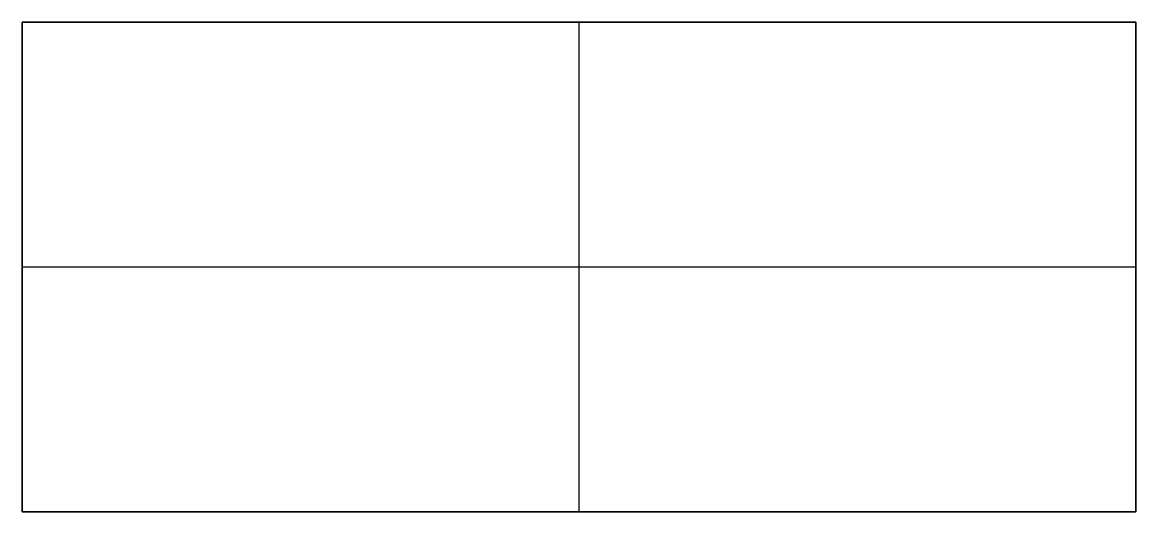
# Model space of a CAD drawing. Extents: x 0 to 50, y -22 to 0.
import ezdxf

# ---------------------------------------------------------------- set-up
doc = ezdxf.new("R2010")
doc.units = 0
doc.layers.get('0').update_dxf_attribs({"linetype": 'CONTINUOUS'})

msp = doc.modelspace()

# ---------------------------------------------------------------- linework, layer by layer
at = {"linetype": 'CONTINUOUS'}
for p, q in [((0, -22), (0, 0)), ((0, 0), (50, 0)), ((50, 0), (0, 0)), ((0, 0), (0, -22)), ((0, 0), (50, 0)), ((0, -22), (0, 0)), ((50, 0), (0, 0)), ((0, 0), (0, -22)), ((25, -22), (25, 0)), ((50, -22), (50, 0)), ((50, -22), (50, 0)), ((50, 0), (50, -22)), ((50, 0), (50, -22)), ((50, 0), (50, -22)), ((50, -22), (50, 0)), ((50, -11), (0, -11)), ((50, -22), (0, -22)), ((0, -22), (50, -22)), ((50, -22), (0, -22)), ((50, -22), (0, -22)), ((0, -22), (50, -22))]:
    msp.add_line(p, q, dxfattribs=at)

doc.saveas('drawing.dxf')
